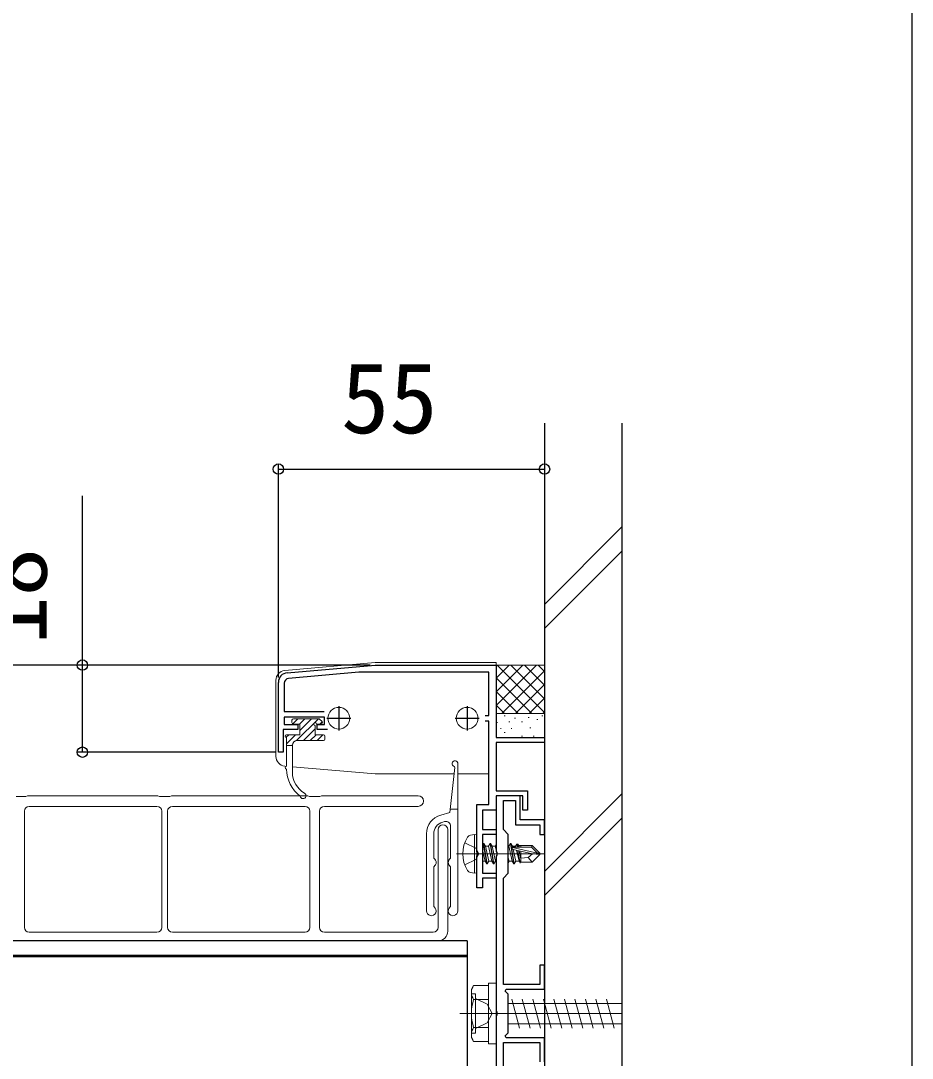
# Model space of a CAD drawing. Units: millimetres, scale not verified. Extents: x -875 to 875, y -1304 to 1298.
# Drawn here: x 690.8 to 875, y 407 to 621.4 of the extents above; entities that cross this region are included whole.
import ezdxf
from ezdxf.enums import TextEntityAlignment as Align

# ---------------------------------------------------------------- set-up
doc = ezdxf.new("R2010")
doc.units = ezdxf.units.MM
doc.header["$LTSCALE"] = 8
for name, color, linetype in [('0-2_YKK_11', 7, 'Continuous'), ('0-3_YKK_12', 2, 'Continuous'), ('0-5_YKK_D', 6, 'Continuous'), ('0-6_YKK_ZWAK', 7, 'Continuous'), ('0-7_YSS_K', 3, 'Continuous')]:
    doc.layers.add(name, color=color, linetype=linetype)
doc.layers.add('0-4_YKK_13', color=4, linetype='Continuous', lineweight=18)
doc.styles.add('ＭＳ ゴシック', font='')
doc.styles.get('ＭＳ ゴシック').set_extended_font_data('MS Gothic')

msp = doc.modelspace()

# ---------------------------------------------------------------- linework, layer by layer
at = {"layer": '0-2_YKK_11'}
for p, q in [((756.5, 479.753), (756.5, 474.753)), ((783, 479.753), (783, 474.753)), ((754, 477.253), (759, 477.253)), ((780.5, 477.253), (785.5, 477.253))]:
    msp.add_line(p, q, dxfattribs=at)
for points in [[(745.826, 486.663), (764, 488.253), (789, 488.253), (789, 473.253), (799, 473.253), (799, 472.253), (789, 472.253), (789, 462.253), (795.5, 462.253), (795.5, 458.253), (794.5, 458.253), (794.5, 461.253), (789, 461.253), (789, 458.253), (786.2, 458.253), (786.2, 454.253), (789, 454.253), (789, 453.253), (786.2, 453.253), (786.2, 445.253), (789, 445.253), (789, 444.253), (786.2, 444.253), (786.2, 442.253), (785, 442.253), (785, 448.795), (785.12, 448.978), (785.12, 449.528), (785, 449.711), (785, 459.453), (787.5, 459.453), (787.5, 476.653), (786.7, 476.653)], [(786.7, 477.853), (787.5, 477.853), (787.5, 486.753), (760.623, 486.753), (746.113, 485.484)], [(754.157, 474.953), (752, 474.953), (752, 475.953), (753.5, 475.953), (753.5, 477.453), (745.2, 477.453), (745.2, 475.953), (748, 475.953), (748, 474.953), (745, 474.953), (745, 470.253), (744, 470.253), (744, 484.671)], [(745.2, 484.487), (745.2, 478.653), (753.441, 478.653)], [(799, 426.253), (798, 426.253), (798, 422.253), (790.5, 422.253), (790.5, 444.253), (791.5, 445.253), (791.5, 453.253), (790.5, 454.253), (790.5, 460.253), (793, 460.253), (793, 455.253), (798, 455.253), (798, 453.253), (799, 453.253), (799, 456.253), (794, 456.253), (794, 461.253), (789, 461.253), (789, 449.711), (789.12, 449.528), (789.12, 448.978), (789, 448.795)], [(789, 448.795), (789, 416.711), (789.12, 416.528), (789.12, 415.978), (789, 415.795), (789, 384.711)], [(799, 406.253), (799, 411.253), (791.049, 411.253), (790.888, 411.641), (791.5, 412.253), (791.5, 420.253), (790.888, 420.865), (791.049, 421.253), (799, 421.253), (799, 426.253)], [(790.5, 398.215), (790.5, 410.253), (798, 410.253), (798, 406.253)]]:
    msp.add_lwpolyline(points, dxfattribs=at)
for centre, radius, start, end in [((746, 484.671), 2, 95, 180), ((746.2, 484.487), 1, 95.00001, 180.00002)]:
    msp.add_arc(centre, radius, start, end, dxfattribs=at)
at = {"layer": '0-3_YKK_12'}
for p, q in [((783, 431.253), (322.6, 431.253)), ((783, 431.253), (783, 331.253)), ((783, 428.253), (322.6, 428.253)), ((783, 427.953), (322.6, 427.953))]:
    msp.add_line(p, q, dxfattribs=at)
at = {"layer": '0-4_YKK_13'}
for p, q in [((764, 488.753), (745.326, 487.119)), ((764, 488.753), (789, 488.753)), ((799, 488.253), (788.7, 488.253)), ((789, 487.953), (789, 488.753)), ((789, 479.89), (797.364, 488.253)), ((789, 482.718), (794.535, 488.253)), ((789, 485.546), (791.707, 488.253)), ((789.192, 488.253), (799, 478.445)), ((790.191, 478.252), (799, 487.061)), ((792.02, 488.253), (799, 481.274)), ((794.849, 488.253), (799, 484.102)), ((797.677, 488.253), (798.995, 486.936)), ((743.5, 469.379), (743.5, 485.127)), ((789, 485.617), (796.365, 478.252)), ((789, 482.788), (793.536, 478.252)), ((793.019, 478.252), (799, 484.233)), ((795.848, 478.252), (799, 481.404)), ((789, 479.96), (790.708, 478.252)), ((798.676, 478.252), (799, 478.576)), ((746.8, 476.853), (746.8, 476.353)), ((748.025, 477.153), (746.96, 476.088)), ((747.1, 477.153), (752.3, 477.153)), ((747.1, 476.053), (748.4, 476.053)), ((752.267, 477.153), (747.757, 472.643)), ((749.439, 477.153), (748.339, 476.053)), ((750.853, 477.153), (748.4, 474.7)), ((748.4, 473.853), (748.4, 476.053)), ((751.9, 476.053), (752.8, 476.053)), ((753.012, 476.565), (752.512, 477.065)), ((753.049, 476.52), (752.582, 476.053)), ((789.1, 476.368), (789.3, 476.368)), ((790.657, 477.734), (790.857, 477.734)), ((791.655, 476.547), (791.855, 476.547)), ((792.817, 477.253), (793.017, 477.253)), ((794.238, 476.547), (794.438, 476.547)), ((795.628, 477.445), (795.828, 477.445)), ((797.414, 476.996), (797.614, 476.996)), ((798.457, 477.734), (798.657, 477.734)), ((746.139, 473.853), (745.569, 473.283)), ((748.4, 473.853), (745.7, 473.853)), ((747.553, 473.853), (745.7, 472)), ((751.6, 475.071), (749.182, 472.653)), ((751.796, 473.853), (750.596, 472.653)), ((751.6, 473.853), (751.6, 475.753)), ((753.3, 473.853), (751.6, 473.853)), ((753.21, 473.853), (752.01, 472.653)), ((789.874, 475.153), (790.074, 475.153)), ((790.657, 474.333), (790.857, 474.333)), ((792.078, 475.153), (792.278, 475.153)), ((795.972, 475.267), (796.172, 475.267)), ((745.7, 473.253), (745.7, 467.353)), ((746.9, 471.653), (745.7, 471.653)), ((746.91, 471.796), (746.767, 471.653)), ((746.9, 466.103), (746.9, 471.653)), ((747.9, 472.653), (753.3, 472.653)), ((753.6, 473.553), (753.6, 472.953)), ((794.238, 473.553), (794.438, 473.553)), ((796.627, 473.553), (796.827, 473.553)), ((781.1, 437.461), (781.1, 467.861)), ((764, 465.753), (746.9, 467.249)), ((763.978, 465.753), (780.292, 465.753)), ((780.432, 467.086), (779.452, 457.761)), ((781.1, 465.753), (787.5, 465.753)), ((691.677, 461.103), (689.823, 461.103)), ((692.18, 461.232), (691.82, 461.124)), ((718.927, 461.253), (692.323, 461.253)), ((719.43, 461.124), (719.07, 461.232)), ((721.427, 461.103), (719.573, 461.103)), ((721.93, 461.232), (721.57, 461.124)), ((749.927, 461.253), (722.073, 461.253)), ((750.43, 461.124), (750.07, 461.232)), ((752.427, 461.103), (750.573, 461.103)), ((752.93, 461.232), (752.57, 461.124)), ((772.9, 461.253), (753.073, 461.253)), ((718.9, 459.053), (692.5, 459.053)), ((749.5, 459.053), (722.1, 459.053)), ((753.5, 459.053), (772.9, 459.053)), ((691.5, 458.053), (691.5, 434.053)), ((719.9, 434.053), (719.9, 458.053)), ((721.1, 458.053), (721.1, 434.053)), ((750.5, 434.053), (750.5, 458.053)), ((752.5, 434.053), (752.5, 458.053)), ((777.565, 457.255), (779.452, 457.761)), ((779.525, 458.461), (781.1, 458.461)), ((777.953, 455.806), (778.341, 455.91)), ((779.6, 448.436), (779.6, 454.945)), ((774.6, 453.392), (774.6, 437.461)), ((776.1, 453.392), (776.1, 448.436)), ((777, 454.253), (777, 434.053)), ((779, 433.253), (779, 454.253)), ((784.5, 453.253), (783.698, 453.112)), ((784.5, 453.253), (784.5, 445.253)), ((784.5, 453.253), (785, 453.165)), ((785, 453.165), (785, 445.341)), ((786.35, 451.353), (786.2, 451.093)), ((787.05, 447.153), (786.35, 451.353)), ((786.35, 451.353), (786.45, 451.353)), ((786.45, 451.353), (786.768, 450.803)), ((786.45, 451.353), (787.15, 447.153)), ((786.768, 450.803), (787.468, 447.703)), ((786.768, 450.803), (787.432, 450.803)), ((787.75, 451.353), (787.432, 450.803)), ((787.432, 450.803), (788.132, 447.703)), ((788.45, 447.153), (787.75, 451.353)), ((787.75, 451.353), (787.85, 451.353)), ((787.85, 451.353), (788.55, 447.153)), ((788.168, 450.803), (788.832, 450.803)), ((791.5, 450.803), (791.632, 450.803)), ((791.95, 451.353), (791.632, 450.803)), ((791.632, 450.803), (792.332, 447.703)), ((792.65, 447.153), (791.95, 451.353)), ((791.95, 451.353), (792.05, 451.353)), ((792.05, 451.353), (792.75, 447.153)), ((792.368, 450.803), (793.032, 450.803)), ((792.377, 450.585), (797.576, 449.403)), ((792.548, 450.653), (796.326, 450.653)), ((793.292, 451.253), (793.032, 450.803)), ((793.032, 450.803), (793.067, 450.65)), ((793.292, 451.253), (793.508, 451.253)), ((793.292, 451.253), (793.391, 450.653)), ((793.508, 451.253), (793.624, 450.653)), ((793.681, 450.953), (796.45, 450.953)), ((794.1, 450.953), (794.1, 450.653)), ((796.45, 450.953), (796.326, 450.653)), ((796.326, 450.653), (797.576, 449.403)), ((798, 449.403), (796.45, 450.953)), ((780.8, 449.253), (799.11, 449.253)), ((786.2, 450.061), (786.732, 447.703)), ((791.5, 448.445), (791.668, 447.703)), ((792.513, 450.158), (793.068, 447.703)), ((793.214, 449.999), (793.732, 447.703)), ((793.51, 449.931), (793.935, 447.353)), ((793.776, 449.871), (794.1, 448.205)), ((794.1, 449.797), (794.1, 447.553)), ((795.649, 448.508), (796.45, 447.553)), ((798, 449.103), (796.45, 447.553)), ((796.494, 449.253), (798, 449.253)), ((796.494, 449.253), (798, 449.103)), ((797.576, 449.403), (798, 449.403)), ((798, 449.103), (798, 449.403)), ((776.1, 446.486), (776.1, 438.436)), ((779.6, 438.436), (779.6, 446.486)), ((786.2, 447.703), (786.732, 447.703)), ((787.05, 447.153), (786.732, 447.703)), ((787.05, 447.153), (787.15, 447.153)), ((787.15, 447.153), (787.468, 447.703)), ((787.468, 447.703), (788.132, 447.703)), ((788.45, 447.153), (788.132, 447.703)), ((788.45, 447.153), (788.55, 447.153)), ((788.55, 447.153), (788.868, 447.703)), ((788.868, 447.703), (789, 447.703)), ((791.5, 447.413), (791.668, 447.703)), ((791.668, 447.703), (792.332, 447.703)), ((792.65, 447.153), (792.332, 447.703)), ((792.65, 447.153), (792.75, 447.153)), ((792.75, 447.153), (793.068, 447.703)), ((793.068, 447.703), (793.732, 447.703)), ((793.935, 447.353), (793.732, 447.703)), ((794.029, 447.553), (793.935, 447.353)), ((794.029, 447.553), (796.45, 447.553)), ((784.5, 445.253), (783.698, 445.395)), ((784.5, 445.253), (785, 445.341)), ((692.5, 433.053), (718.9, 433.053)), ((722.1, 433.053), (749.5, 433.053)), ((776, 433.053), (753.5, 433.053)), ((580.5, 431.253), (777, 431.253)), ((789, 422.503), (787.4, 422.503)), ((787.4, 422.503), (787.4, 410.003)), ((789, 410.003), (789, 422.503)), ((783.9, 421.253), (784.346, 422.026)), ((783.9, 421.253), (783.9, 411.253)), ((787.4, 422.027), (787.4, 410.48)), ((784.705, 419.353), (787.165, 418.153)), ((787.165, 418.153), (788.176, 416.253)), ((787.4, 419.253), (787.4, 413.253)), ((787.4, 418.353), (787.4, 414.153)), ((793.848, 413.253), (792.24, 419.253)), ((796.022, 413.253), (794.414, 419.253)), ((798.196, 413.253), (796.588, 419.253)), ((800.37, 413.253), (798.762, 419.253)), ((802.544, 413.253), (800.936, 419.253)), ((804.718, 413.253), (803.11, 419.253)), ((806.892, 413.253), (805.285, 419.253)), ((809.066, 413.253), (807.459, 419.253)), ((811.241, 413.253), (809.633, 419.253)), ((813.415, 413.253), (811.807, 419.253)), ((781.514, 416.253), (815, 416.254)), ((787.165, 414.353), (788.176, 416.253)), ((784.705, 413.153), (787.165, 414.353)), ((783.9, 412.203), (784.705, 412.203)), ((783.9, 411.253), (784.347, 410.479)), ((787.4, 410.003), (789, 410.003))]:
    msp.add_line(p, q, dxfattribs=at)
for points in [[(799, 488.253), (799, 478.253), (799, 473.253)], [(799, 478.253), (789, 478.253), (789, 473.253), (799, 473.253)], [(782.521, 451.553), (784.837, 450.398), (785.446, 449.253)], [(787.85, 451.353), (788.168, 450.803), (788.868, 447.703)], [(789, 451.093), (788.832, 450.803), (789, 450.061)], [(792.05, 451.353), (792.368, 450.803), (792.411, 450.612)], [(793.508, 451.253), (793.768, 450.803), (793.801, 450.653)], [(782.521, 446.953), (784.837, 448.108), (785.446, 449.253)], [(792.493, 450.163), (796.494, 449.253), (795.649, 448.508), (794.1, 448.353)], [(783.9, 420.303), (784.705, 420.303), (784.705, 412.203)], [(784.346, 422.026), (786.5, 422.027), (787.4, 422.027)], [(784.346, 419.14), (786.5, 419.14), (787.4, 419.14)], [(815, 418.353), (799, 418.352), (791.5, 418.352)], [(791.5, 414.152), (799, 414.152), (815, 414.153)], [(784.347, 413.366), (786.5, 413.366), (787.4, 413.366)], [(784.347, 410.479), (786.5, 410.48), (787.4, 410.48)]]:
    msp.add_lwpolyline(points, dxfattribs=at)
for centre in [(756.5, 477.253), (783, 477.253)]:
    msp.add_circle(centre, 2.25, dxfattribs=at)
for centre, radius, start, end in [((745.5, 485.127), 2, 95, 180), ((747.1, 476.853), 0.3, 90, 180), ((747.1, 476.353), 0.3, 180, 270), ((751.6, 476.053), 0.3, 0, 270), ((752.3, 476.853), 0.3, 45, 90), ((752.8, 476.353), 0.3, 270, 45), ((745.7, 473.553), 0.3, 90, 270), ((753.3, 473.553), 0.3, 0, 90), ((747.9, 471.653), 1, 90, 180), ((753.3, 472.953), 0.3, 270, 0), ((745.5, 469.379), 2, 180, 265), ((745.7, 467.053), 0.3, 90, 270.00058), ((780.5, 467.861), 0.6, 0, 250.49548), ((752.7, 466.76), 7, 180.0535, 233.21489), ((751.9, 466.103), 5, 180, 239.9995), ((780.233, 467.107), 0.2, 354.00021, 70.49548), ((691.677, 461.603), 0.5, 270, 286.69924), ((692.323, 460.753), 0.5, 90, 106.69924), ((718.927, 460.753), 0.5, 73.30076, 90), ((719.573, 461.603), 0.5, 253.30076, 270), ((721.427, 461.603), 0.5, 270, 286.69924), ((722.073, 460.753), 0.5, 90, 106.69924), ((749.1, 461.253), 0.6, 189.5609, 59.9995), ((749.927, 460.753), 0.5, 73.30076, 90), ((750.573, 461.603), 0.5, 253.30076, 270), ((752.427, 461.603), 0.5, 270, 286.69924), ((753.073, 460.753), 0.5, 90, 106.69924), ((772.9, 460.153), 1.1, 270, 90), ((692.5, 458.053), 1, 90, 180), ((718.9, 458.053), 1, 0, 90), ((722.1, 458.053), 1, 90, 180), ((749.5, 458.053), 1, 0, 90), ((753.5, 458.053), 1, 90, 180), ((778.6, 453.392), 4, 104.99939, 180), ((778.6, 453.392), 2.5, 104.9981, 180), ((778, 454.253), 1, 0, 180), ((778.6, 454.945), 1, 0, 105), ((788.6, 449.253), 6.5, 147.94412, 212.05588), ((783.854, 452.225), 0.9, 100, 147.94412), ((792.548, 450.405), 0.248, 90, 257.19096), ((776.3, 448.436), 0.2, 180, 234.31467), ((775.6, 447.461), 1, 305.68533, 54.31467), ((780.1, 447.461), 1, 125.68533, 234.31467), ((779.4, 448.436), 0.2, 305.68533, 0), ((776.3, 446.486), 0.2, 125.68533, 180), ((779.4, 446.486), 0.2, 0, 54.31467), ((783.854, 446.281), 0.9, 212.05588, 260), ((775.6, 437.461), 1, 180, 54.31467), ((776.3, 438.436), 0.2, 180, 234.31467), ((780.1, 437.461), 1, 125.68533, 0), ((779.4, 438.436), 0.2, 305.68533, 0), ((692.5, 434.053), 1, 180, 270), ((718.9, 434.053), 1, 270, 0), ((722.1, 434.053), 1, 180, 270), ((749.5, 434.053), 1, 270, 0), ((753.5, 434.053), 1, 180, 270), ((776, 434.053), 1, 270, 0), ((777, 433.253), 2, 270, 0), ((786.456, 420.583), 2.556, 145.61748, 214.38597), ((793.453, 416.253), 9.553, 162.41377, 197.58968), ((786.456, 411.923), 2.556, 145.61748, 214.38597)]:
    msp.add_arc(centre, radius, start, end, dxfattribs=at)
at = {"layer": '0-5_YKK_D'}
for p, q in [((744, 485.671), (744, 529.753)), ((744, 528.753), (799, 528.753)), ((738.5, 488.253), (582.5, 488.253)), ((762.987, 488.252), (622.5, 488.252)), ((762.987, 488.252), (662.5, 488.252)), ((762.987, 488.252), (702.5, 488.252)), ((743.3, 470.253), (702.5, 470.253))]:
    msp.add_line(p, q, dxfattribs=at)
msp.add_lwpolyline([(703.5, 470.253), (703.5, 488.252), (703.5, 523.211)], dxfattribs=at)
for centre in [(744, 528.753), (799, 528.753), (703.5, 488.252), (703.5, 470.253)]:
    msp.add_circle(centre, 1.075, dxfattribs=at)
at = {"layer": '0-6_YKK_ZWAK'}
msp.add_lwpolyline([(-875, -1304.1), (875, -1304.1), (875, 1245.9)], dxfattribs=at)
at = {"layer": '0-7_YSS_K'}
for p, q in [((799, 538.253), (799, 226.253)), ((815, 538.253), (815, 226.253)), ((799, 500.778), (815, 516.778)), ((799, 495.778), (815, 511.778)), ((799, 445.624), (815, 461.624)), ((799, 440.624), (815, 456.624))]:
    msp.add_line(p, q, dxfattribs=at)

# ---------------------------------------------------------------- texts
at = {"layer": '0-5_YKK_D', "style": 'ＭＳ ゴシック'}
msp.add_text('55', height=14.66, dxfattribs=at).set_placement((756.955, 531.753), align=Align.BOTTOM_LEFT)
msp.add_text('18', height=14.66, rotation=90, dxfattribs=at).set_placement((700.5, 492.484), align=Align.BOTTOM_LEFT)

doc.saveas('drawing.dxf')
